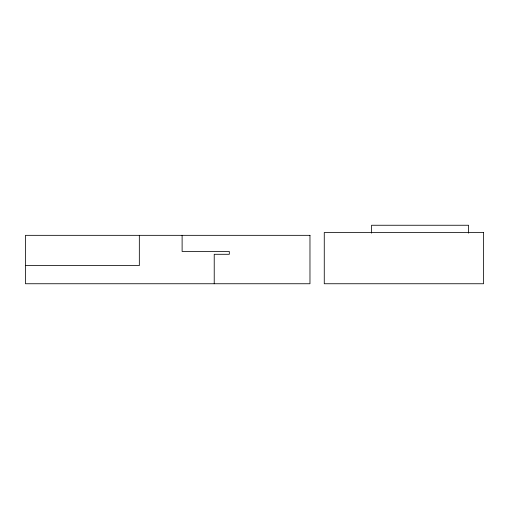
<?xml version="1.0" encoding="UTF-8"?>
<svg xmlns="http://www.w3.org/2000/svg" width="509" height="509" viewBox="0 0 509 509"><rect width="100%" height="100%" fill="white"/><g stroke="black" fill="none" stroke-linecap="round" stroke-linejoin="round"><path stroke-width="0.76" d="M25.45 265.596L139.332 265.596L139.332 235.336M468.579 233.154L468.579 225.252L371.551 225.252L371.551 233.154M214.225 283.748L214.225 254.296L229.317 254.296L229.317 251.471L182.114 251.471L182.114 235.336M483.55 232.511L324.265 232.511L324.265 283.748L483.55 283.748L483.55 232.511M309.968 235.336L25.45 235.336L25.45 283.748L309.968 283.748L309.968 235.336"/></g></svg>
